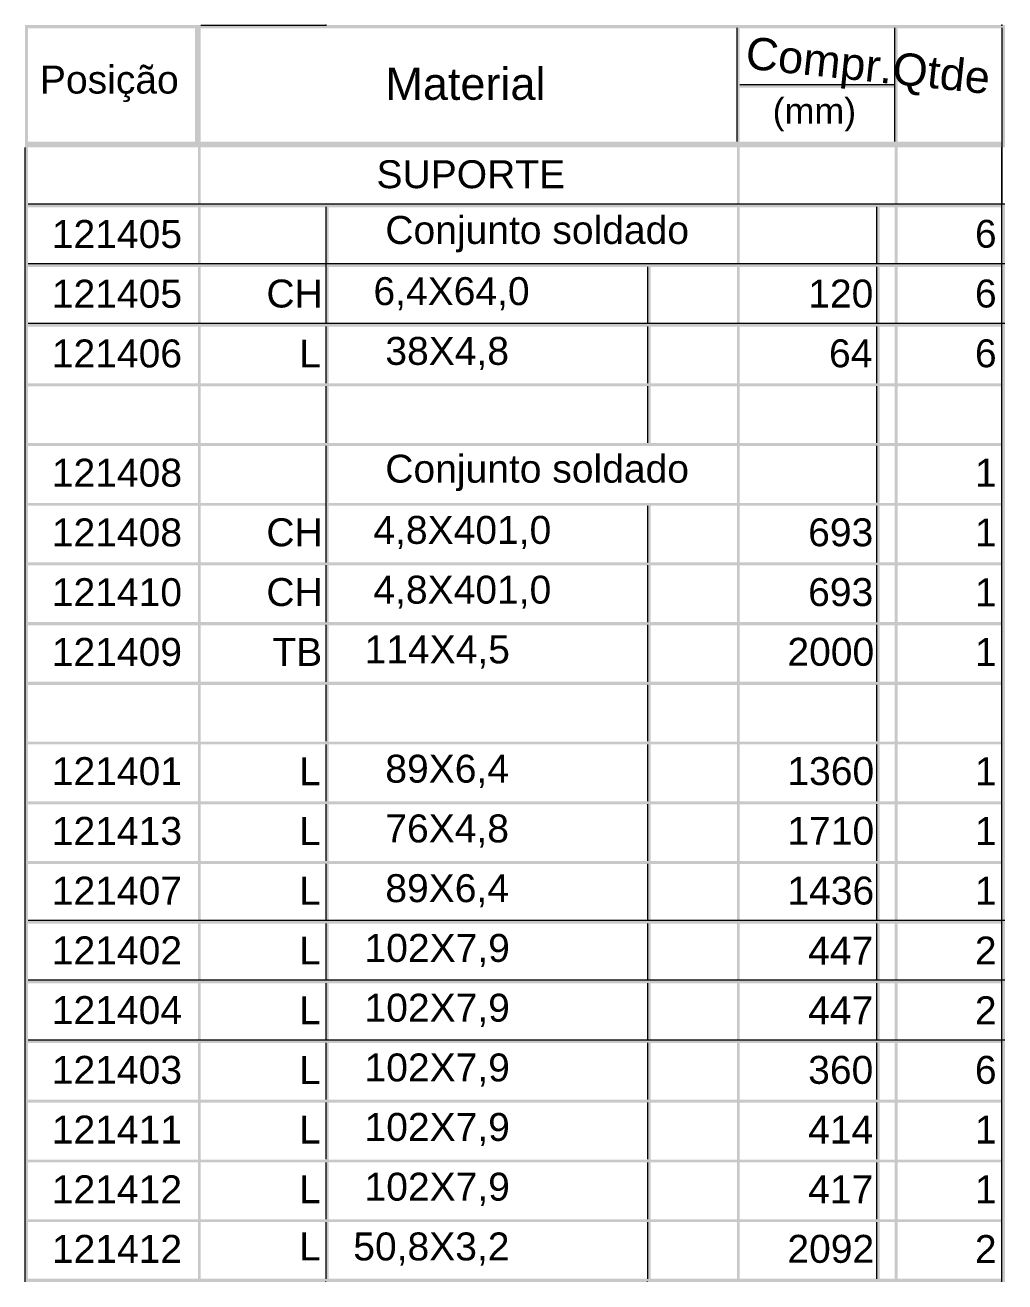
# Model space of a CAD drawing. Header units: inches. Extents: x -7660 to 802, y -193 to 3.
# Drawn here: x 773.622 to 777.029, y -110.023 to -105.654 of the extents above; entities that cross this region are included whole.
import ezdxf

# ---------------------------------------------------------------- set-up
doc = ezdxf.new("R2010")
doc.units = ezdxf.units.IN
doc.header["$MEASUREMENT"] = 0
for name, color, linetype in [('PDF_Geometry', 7, 'Continuous'), ('PDF_Solid Fills', 7, 'Continuous'), ('PDF_Text', 7, 'Continuous')]:
    doc.layers.add(name, color=color, linetype=linetype)
doc.styles.add('PDF Arial-BoldMT', font='arial.ttf')
doc.styles.add('PDF ArialMT', font='arial.ttf')

# ---------------------------------------------------------------- blocks, each defined once
blk = doc.blocks.new('FGDFH.5')
at = {"layer": 'PDF_Geometry', "color": 7, "lineweight": 5}
for points in [[(-2.2755, 4.9993), (-1.8397, 4.9993)], [(-0.4055, 4.9893), (-0.4055, 4.5934)], [(0.1445, 4.9893), (0.1445, 4.5934)], [(0.5186, 4.9893), (0.5186, 4.3751)], [(-0.3955, 4.7918), (0.1445, 4.7918)], [(-2.888, 0.6168), (-2.888, 4.5726)], [(0.5186, 0.6168), (0.5186, 4.5726)], [(0.5295, 4.3751), (-2.878, 4.3751)], [(-1.8397, 4.3651), (-1.8397, 4.1568)], [(0.082, 4.3651), (0.082, 4.1668)], [(0.5295, 4.1668), (-2.878, 4.1668)], [(-1.8397, 4.1568), (-1.8397, 3.9584)], [(-0.7172, 4.1568), (-0.7172, 3.9584)], [(0.082, 4.1568), (0.082, 3.9584)], [(0.5295, 3.9584), (-2.878, 3.9584)], [(-1.8397, 3.9484), (-1.8397, 3.7509)], [(-0.7172, 3.9484), (-0.7172, 3.7509)], [(0.082, 3.9484), (0.082, 3.7509)], [(-1.8397, 3.7401), (-1.8397, 3.5426)], [(-0.7172, 3.7401), (-0.7172, 3.5426)], [(0.082, 3.7401), (0.082, 3.5426)], [(-1.8397, 3.5318), (-1.8397, 3.3234)], [(0.082, 3.5318), (0.082, 3.3343)], [(-1.8397, 3.3234), (-1.8397, 3.1259)], [(-0.7172, 3.3234), (-0.7172, 3.1259)], [(0.082, 3.3234), (0.082, 3.1259)], [(-1.8397, 3.1159), (-1.8397, 2.9176)], [(-0.7172, 3.1159), (-0.7172, 2.9176)], [(0.082, 3.1159), (0.082, 2.9176)], [(-1.8397, 2.9076), (-1.8397, 2.7093)], [(-0.7172, 2.9076), (-0.7172, 2.7093)], [(0.082, 2.9076), (0.082, 2.7093)], [(-1.8397, 2.6993), (-1.8397, 2.5018)], [(-0.7172, 2.6993), (-0.7172, 2.5018)], [(0.082, 2.6993), (0.082, 2.5018)], [(-1.8397, 2.4909), (-1.8397, 2.2934)], [(-0.7172, 2.4909), (-0.7172, 2.2934)], [(0.082, 2.4909), (0.082, 2.2934)], [(-1.8397, 2.2826), (-1.8397, 2.0851)], [(-0.7172, 2.2826), (-0.7172, 2.0851)], [(0.082, 2.2826), (0.082, 2.0851)], [(-1.8397, 2.0743), (-1.8397, 1.8768)], [(-0.7172, 2.0743), (-0.7172, 1.8768)], [(0.082, 2.0743), (0.082, 1.8768)], [(0.5295, 1.8768), (-2.878, 1.8768)], [(-1.8397, 1.8668), (-1.8397, 1.6684)], [(-0.7172, 1.8668), (-0.7172, 1.6684)], [(0.082, 1.8668), (0.082, 1.6684)], [(0.5295, 1.6684), (-2.878, 1.6684)], [(-1.8397, 1.6584), (-1.8397, 1.4601)], [(-0.7172, 1.6584), (-0.7172, 1.4601)], [(0.082, 1.6584), (0.082, 1.4601)], [(0.5295, 1.4601), (-2.878, 1.4601)], [(-1.8397, 1.4501), (-1.8397, 1.2526)], [(-0.7172, 1.4501), (-0.7172, 1.2526)], [(0.082, 1.4501), (0.082, 1.2526)], [(-1.8397, 1.2418), (-1.8397, 1.0443)], [(-0.7172, 1.2418), (-0.7172, 1.0443)], [(0.082, 1.2418), (0.082, 1.0443)], [(-1.8397, 1.0334), (-1.8397, 0.8359)], [(-0.7172, 1.0334), (-0.7172, 0.8359)], [(0.082, 1.0334), (0.082, 0.8359)], [(-1.8397, 0.8251), (-1.8397, 0.6276)], [(-0.7172, 0.8251), (-0.7172, 0.6276)], [(0.082, 0.8251), (0.082, 0.6276)], [(-1.8397, 0.6168), (-1.8397, 0.6176)], [(-0.7172, 0.6168), (-0.7172, 0.6176)]]:
    blk.add_lwpolyline(points, dxfattribs=at)
for p in [(-1.8397, 4.9993), (0.5186, 4.9993)]:
    blk.add_point(p, dxfattribs=at)
at = {"layer": 'PDF_Solid Fills', "color": 7, "lineweight": 5}
for points in [[(-2.888, 4.9993), (-2.888, 4.5726), (-2.878, 4.9993), (-2.878, 4.5726)], [(-2.878, 4.9993), (-2.878, 4.9884), (-2.2755, 4.9993), (-2.2755, 4.9884)], [(-2.2755, 4.9993), (-2.2755, 4.9884), (-1.8389, 4.9993), (-1.8389, 4.9884)], [(-1.8389, 4.9993), (-1.8389, 4.9884), (0.5295, 4.9993), (0.5295, 4.9884)], [(-2.2955, 4.9884), (-2.2955, 4.5726), (-2.2755, 4.9884), (-2.2755, 4.5726)], [(-0.4055, 4.9884), (-0.4055, 4.5934), (-0.3955, 4.9884), (-0.3955, 4.5934)], [(0.1453, 4.9884), (0.1453, 4.5934), (0.1553, 4.9884), (0.1553, 4.5934)], [(0.5186, 4.9884), (0.5186, 4.5934), (0.5295, 4.9884), (0.5295, 4.5934)], [(-0.3955, 4.7909), (-0.3955, 4.7809), (0.1453, 4.7909), (0.1453, 4.7809)], [(-2.888, 4.5726), (-2.888, 0.6168), (-2.878, 4.5726), (-2.878, 0.6168)], [(-2.878, 4.5934), (-2.878, 4.5726), (0.5295, 4.5934), (0.5295, 4.5726)], [(-2.2855, 4.5726), (-2.2855, 0.6168), (-2.2755, 4.5726), (-2.2755, 0.6168)], [(-0.4055, 4.5726), (-0.4055, 0.6168), (-0.3955, 4.5726), (-0.3955, 0.6168)], [(0.1453, 4.5726), (0.1453, 0.6168), (0.1553, 4.5726), (0.1553, 0.6168)], [(-2.878, 4.3743), (-2.878, 4.3643), (0.5295, 4.3743), (0.5295, 4.3643)], [(-1.8389, 4.3643), (-1.8389, 4.1559), (-1.8289, 4.3643), (-1.8289, 4.1559)], [(0.0828, 4.3643), (0.0828, 4.1668), (0.0928, 4.3643), (0.0928, 4.1668)], [(0.5186, 4.3643), (0.5186, 0.6168), (0.5295, 4.3643), (0.5295, 0.6168)], [(-2.878, 4.1668), (-2.878, 4.1559), (0.5295, 4.1668), (0.5295, 4.1559)], [(-1.8389, 4.1559), (-1.8389, 3.9584), (-1.8289, 4.1559), (-1.8289, 3.9584)], [(-0.7172, 4.1559), (-0.7172, 3.9584), (-0.7064, 4.1559), (-0.7064, 3.9584)], [(0.0828, 4.1559), (0.0828, 3.9584), (0.0928, 4.1559), (0.0928, 3.9584)], [(-2.878, 3.9584), (-2.878, 3.9476), (0.5295, 3.9584), (0.5295, 3.9476)], [(-1.8389, 3.9476), (-1.8389, 3.7501), (-1.8289, 3.9476), (-1.8289, 3.7501)], [(-0.7172, 3.9476), (-0.7172, 3.7501), (-0.7064, 3.9476), (-0.7064, 3.7501)], [(0.0828, 3.9476), (0.0828, 3.7501), (0.0928, 3.9476), (0.0928, 3.7501)], [(-2.878, 3.7501), (-2.878, 3.7401), (0.5295, 3.7501), (0.5295, 3.7401)], [(-1.8389, 3.7401), (-1.8389, 3.5418), (-1.8289, 3.7401), (-1.8289, 3.5418)], [(-0.7172, 3.7401), (-0.7172, 3.5418), (-0.7064, 3.7401), (-0.7064, 3.5418)], [(0.0828, 3.7401), (0.0828, 3.5418), (0.0928, 3.7401), (0.0928, 3.5418)], [(-2.878, 3.5418), (-2.878, 3.5318), (0.5295, 3.5418), (0.5295, 3.5318)], [(-1.8389, 3.5318), (-1.8389, 3.3234), (-1.8289, 3.5318), (-1.8289, 3.3234)], [(0.0828, 3.5318), (0.0828, 3.3334), (0.0928, 3.5318), (0.0928, 3.3334)], [(-2.878, 3.3334), (-2.878, 3.3234), (0.5295, 3.3334), (0.5295, 3.3234)], [(-1.8389, 3.3234), (-1.8389, 3.1259), (-1.8289, 3.3234), (-1.8289, 3.1259)], [(-0.7172, 3.3234), (-0.7172, 3.1259), (-0.7064, 3.3234), (-0.7064, 3.1259)], [(0.0828, 3.3234), (0.0828, 3.1259), (0.0928, 3.3234), (0.0928, 3.1259)], [(-2.878, 3.1259), (-2.878, 3.1151), (0.5295, 3.1259), (0.5295, 3.1151)], [(-1.8389, 3.1151), (-1.8389, 2.9176), (-1.8289, 3.1151), (-1.8289, 2.9176)], [(-0.7172, 3.1151), (-0.7172, 2.9176), (-0.7064, 3.1151), (-0.7064, 2.9176)], [(0.0828, 3.1151), (0.0828, 2.9176), (0.0928, 3.1151), (0.0928, 2.9176)], [(-2.878, 2.9176), (-2.878, 2.9068), (0.5295, 2.9176), (0.5295, 2.9068)], [(-1.8389, 2.9068), (-1.8389, 2.7093), (-1.8289, 2.9068), (-1.8289, 2.7093)], [(-0.7172, 2.9068), (-0.7172, 2.7093), (-0.7064, 2.9068), (-0.7064, 2.7093)], [(0.0828, 2.9068), (0.0828, 2.7093), (0.0928, 2.9068), (0.0928, 2.7093)], [(-2.878, 2.7093), (-2.878, 2.6984), (0.5295, 2.7093), (0.5295, 2.6984)], [(-1.8389, 2.6984), (-1.8389, 2.5009), (-1.8289, 2.6984), (-1.8289, 2.5009)], [(-0.7172, 2.6984), (-0.7172, 2.5009), (-0.7064, 2.6984), (-0.7064, 2.5009)], [(0.0828, 2.6984), (0.0828, 2.5009), (0.0928, 2.6984), (0.0928, 2.5009)], [(-2.878, 2.5009), (-2.878, 2.4909), (0.5295, 2.5009), (0.5295, 2.4909)], [(-1.8389, 2.4909), (-1.8389, 2.2926), (-1.8289, 2.4909), (-1.8289, 2.2926)], [(-0.7172, 2.4909), (-0.7172, 2.2926), (-0.7064, 2.4909), (-0.7064, 2.2926)], [(0.0828, 2.4909), (0.0828, 2.2926), (0.0928, 2.4909), (0.0928, 2.2926)], [(-2.878, 2.2926), (-2.878, 2.2826), (0.5295, 2.2926), (0.5295, 2.2826)], [(-1.8389, 2.2826), (-1.8389, 2.0843), (-1.8289, 2.2826), (-1.8289, 2.0843)], [(-0.7172, 2.2826), (-0.7172, 2.0843), (-0.7064, 2.2826), (-0.7064, 2.0843)], [(0.0828, 2.2826), (0.0828, 2.0843), (0.0928, 2.2826), (0.0928, 2.0843)], [(-2.878, 2.0843), (-2.878, 2.0743), (0.5295, 2.0843), (0.5295, 2.0743)], [(-1.8389, 2.0743), (-1.8389, 1.8768), (-1.8289, 2.0743), (-1.8289, 1.8768)], [(-0.7172, 2.0743), (-0.7172, 1.8768), (-0.7064, 2.0743), (-0.7064, 1.8768)], [(0.0828, 2.0743), (0.0828, 1.8768), (0.0928, 2.0743), (0.0928, 1.8768)], [(-2.878, 1.8768), (-2.878, 1.8659), (0.5295, 1.8768), (0.5295, 1.8659)], [(-1.8389, 1.8659), (-1.8389, 1.6684), (-1.8289, 1.8659), (-1.8289, 1.6684)], [(-0.7172, 1.8659), (-0.7172, 1.6684), (-0.7064, 1.8659), (-0.7064, 1.6684)], [(0.0828, 1.8659), (0.0828, 1.6684), (0.0928, 1.8659), (0.0928, 1.6684)], [(-2.878, 1.6684), (-2.878, 1.6576), (0.5295, 1.6684), (0.5295, 1.6576)], [(-1.8389, 1.6576), (-1.8389, 1.4601), (-1.8289, 1.6576), (-1.8289, 1.4601)], [(-0.7172, 1.6576), (-0.7172, 1.4601), (-0.7064, 1.6576), (-0.7064, 1.4601)], [(0.0828, 1.6576), (0.0828, 1.4601), (0.0928, 1.6576), (0.0928, 1.4601)], [(-2.878, 1.4601), (-2.878, 1.4493), (0.5295, 1.4601), (0.5295, 1.4493)], [(-1.8389, 1.4493), (-1.8389, 1.2518), (-1.8289, 1.4493), (-1.8289, 1.2518)], [(-0.7172, 1.4493), (-0.7172, 1.2518), (-0.7064, 1.4493), (-0.7064, 1.2518)], [(0.0828, 1.4493), (0.0828, 1.2518), (0.0928, 1.4493), (0.0928, 1.2518)], [(-2.878, 1.2518), (-2.878, 1.2418), (0.5295, 1.2518), (0.5295, 1.2418)], [(-1.8389, 1.2418), (-1.8389, 1.0434), (-1.8289, 1.2418), (-1.8289, 1.0434)], [(-0.7172, 1.2418), (-0.7172, 1.0434), (-0.7064, 1.2418), (-0.7064, 1.0434)], [(0.0828, 1.2418), (0.0828, 1.0434), (0.0928, 1.2418), (0.0928, 1.0434)], [(-2.878, 1.0434), (-2.878, 1.0334), (0.5295, 1.0434), (0.5295, 1.0334)], [(-1.8389, 1.0334), (-1.8389, 0.8351), (-1.8289, 1.0334), (-1.8289, 0.8351)], [(-0.7172, 1.0334), (-0.7172, 0.8351), (-0.7064, 1.0334), (-0.7064, 0.8351)], [(0.0828, 1.0334), (0.0828, 0.8351), (0.0928, 1.0334), (0.0928, 0.8351)], [(-2.878, 0.8351), (-2.878, 0.8251), (0.5295, 0.8351), (0.5295, 0.8251)], [(-1.8389, 0.8251), (-1.8389, 0.6276), (-1.8289, 0.8251), (-1.8289, 0.6276)], [(-0.7172, 0.8251), (-0.7172, 0.6276), (-0.7064, 0.8251), (-0.7064, 0.6276)], [(0.0828, 0.8251), (0.0828, 0.6276), (0.0928, 0.8251), (0.0928, 0.6276)], [(-2.878, 0.6276), (-2.878, 0.6168), (0.5295, 0.6276), (0.5295, 0.6168)]]:
    blk.add_solid(points, dxfattribs=at)
at = {"layer": 'PDF_Text', "color": 7, "lineweight": 5, "insert": (-0.3747, 4.8874), "char_height": 0.11242, "attachment_point": 4, "rotation": 353.9907, "style": 'PDF Arial-BoldMT'}
blk.add_mtext('Compr.Qtde', dxfattribs=at)
at = {"layer": 'PDF_Text', "color": 7, "lineweight": 5, "attachment_point": 4}
for s, insert, char_height, style in [('Posição', (-2.8364, 4.7944), 0.09743, 'PDF Arial-BoldMT'), ('Material', (-1.6314, 4.794), 0.11242, 'PDF Arial-BoldMT'), ('(mm)', (-0.2806, 4.6867), 0.08941, 'PDF Arial-BoldMT'), ('SUPORTE', (-1.6624, 4.4787), 0.09743, 'PDF ArialMT'), ('Conjunto soldado', (-1.6316, 4.2703), 0.09743, 'PDF ArialMT'), ('121405', (-2.7949, 4.2703), 0.09743, 'PDF ArialMT'), ('6', (0.4253, 4.271), 0.0969, 'PDF ArialMT'), ('6,4X64,0', (-1.6731, 4.0626), 0.09743, 'PDF ArialMT'), ('121405', (-2.7949, 4.062), 0.09743, 'PDF ArialMT'), ('CH', (-2.0464, 4.0626), 0.09743, 'PDF ArialMT'), ('120', (-0.1565, 4.0626), 0.09743, 'PDF ArialMT'), ('6', (0.4251, 4.0626), 0.0974, 'PDF ArialMT'), ('121406', (-2.7949, 3.8537), 0.09743, 'PDF ArialMT'), ('L', (-1.9323, 3.8542), 0.0974, 'PDF ArialMT'), ('38X4,8', (-1.6315, 3.8542), 0.09743, 'PDF ArialMT'), ('64', (-0.0841, 3.8542), 0.09743, 'PDF ArialMT'), ('6', (0.425, 3.8542), 0.0974, 'PDF ArialMT'), ('Conjunto soldado', (-1.6317, 3.4378), 0.09743, 'PDF ArialMT'), ('121408', (-2.7949, 3.4378), 0.09743, 'PDF ArialMT'), ('1', (0.4251, 3.4384), 0.0974, 'PDF ArialMT'), ('4,8X401,0', (-1.6733, 3.23), 0.09743, 'PDF ArialMT'), ('121408', (-2.7949, 3.2296), 0.09743, 'PDF ArialMT'), ('CH', (-2.0466, 3.23), 0.09743, 'PDF ArialMT'), ('693', (-0.1567, 3.23), 0.09743, 'PDF ArialMT'), ('1', (0.4249, 3.23), 0.0974, 'PDF ArialMT'), ('121410', (-2.7949, 3.0212), 0.09743, 'PDF ArialMT'), ('CH', (-2.0466, 3.0216), 0.09743, 'PDF ArialMT'), ('4,8X401,0', (-1.6733, 3.0216), 0.09743, 'PDF ArialMT'), ('693', (-0.1567, 3.0216), 0.09743, 'PDF ArialMT'), ('1', (0.4249, 3.0216), 0.0974, 'PDF ArialMT'), ('121409', (-2.7949, 2.8129), 0.09743, 'PDF ArialMT'), ('TB', (-2.0258, 2.8132), 0.09743, 'PDF ArialMT'), ('114X4,5', (-1.7041, 2.8132), 0.09743, 'PDF ArialMT'), ('2000', (-0.2291, 2.8132), 0.09743, 'PDF ArialMT'), ('1', (0.4249, 2.8132), 0.0974, 'PDF ArialMT'), ('89X6,4', (-1.6316, 2.3973), 0.09743, 'PDF ArialMT'), ('121401', (-2.7949, 2.3971), 0.09743, 'PDF ArialMT'), ('L', (-1.9325, 2.3973), 0.0974, 'PDF ArialMT'), ('1360', (-0.2292, 2.3973), 0.09743, 'PDF ArialMT'), ('1', (0.4249, 2.3973), 0.0974, 'PDF ArialMT'), ('121413', (-2.7949, 2.1887), 0.09743, 'PDF ArialMT'), ('L', (-1.9325, 2.189), 0.0974, 'PDF ArialMT'), ('76X4,8', (-1.6316, 2.189), 0.09743, 'PDF ArialMT'), ('1710', (-0.2292, 2.189), 0.09743, 'PDF ArialMT'), ('1', (0.4249, 2.189), 0.0974, 'PDF ArialMT'), ('121407', (-2.7949, 1.9804), 0.09743, 'PDF ArialMT'), ('L', (-1.9325, 1.9806), 0.0974, 'PDF ArialMT'), ('89X6,4', (-1.6316, 1.9806), 0.09743, 'PDF ArialMT'), ('1436', (-0.2292, 1.9806), 0.09743, 'PDF ArialMT'), ('1', (0.4249, 1.9806), 0.0974, 'PDF ArialMT'), ('121402', (-2.7949, 1.772), 0.09743, 'PDF ArialMT'), ('L', (-1.9325, 1.7722), 0.0974, 'PDF ArialMT'), ('102X7,9', (-1.7042, 1.7722), 0.09743, 'PDF ArialMT'), ('447', (-0.1567, 1.7722), 0.09743, 'PDF ArialMT'), ('2', (0.4249, 1.7722), 0.0974, 'PDF ArialMT'), ('102X7,9', (-1.7042, 1.5638), 0.09743, 'PDF ArialMT'), ('121404', (-2.7949, 1.5638), 0.09743, 'PDF ArialMT'), ('L', (-1.9325, 1.5638), 0.0974, 'PDF ArialMT'), ('447', (-0.1567, 1.5638), 0.09743, 'PDF ArialMT'), ('2', (0.4249, 1.5638), 0.0974, 'PDF ArialMT'), ('121403', (-2.7949, 1.3554), 0.09743, 'PDF ArialMT'), ('L', (-1.9325, 1.3554), 0.0974, 'PDF ArialMT'), ('102X7,9', (-1.7042, 1.3554), 0.09743, 'PDF ArialMT'), ('360', (-0.1567, 1.3554), 0.09743, 'PDF ArialMT'), ('6', (0.4249, 1.3554), 0.0974, 'PDF ArialMT'), ('121411', (-2.7949, 1.1479), 0.09743, 'PDF ArialMT'), ('L', (-1.9325, 1.1479), 0.0974, 'PDF ArialMT'), ('102X7,9', (-1.7042, 1.1479), 0.09743, 'PDF ArialMT'), ('414', (-0.1567, 1.1479), 0.09743, 'PDF ArialMT'), ('1', (0.4249, 1.1479), 0.0974, 'PDF ArialMT'), ('121412', (-2.7949, 0.9396), 0.09743, 'PDF ArialMT'), ('L', (-1.9325, 0.9396), 0.0974, 'PDF ArialMT'), ('102X7,9', (-1.7042, 0.9396), 0.09743, 'PDF ArialMT'), ('417', (-0.1567, 0.9396), 0.09743, 'PDF ArialMT'), ('1', (0.4249, 0.9396), 0.0974, 'PDF ArialMT'), ('L   50,8X3,2', (-1.9325, 0.7312), 0.09743, 'PDF ArialMT'), ('121412', (-2.7947, 0.7318), 0.09743, 'PDF ArialMT'), ('2092', (-0.2292, 0.7312), 0.09743, 'PDF ArialMT'), ('2', (0.4249, 0.7312), 0.0974, 'PDF ArialMT')]:
    blk.add_mtext(s, dxfattribs=dict(at, insert=insert, char_height=char_height, style=style))

msp = doc.modelspace()

# ---------------------------------------------------------------- block references
at = {"color": 6, "xscale": 0.9969265195659633, "yscale": 0.9969265195659633, "zscale": 0.9969265195659633}
msp.add_blockref('FGDFH.5', (776.50109, -110.63825), dxfattribs=at)

doc.saveas('drawing.dxf')
